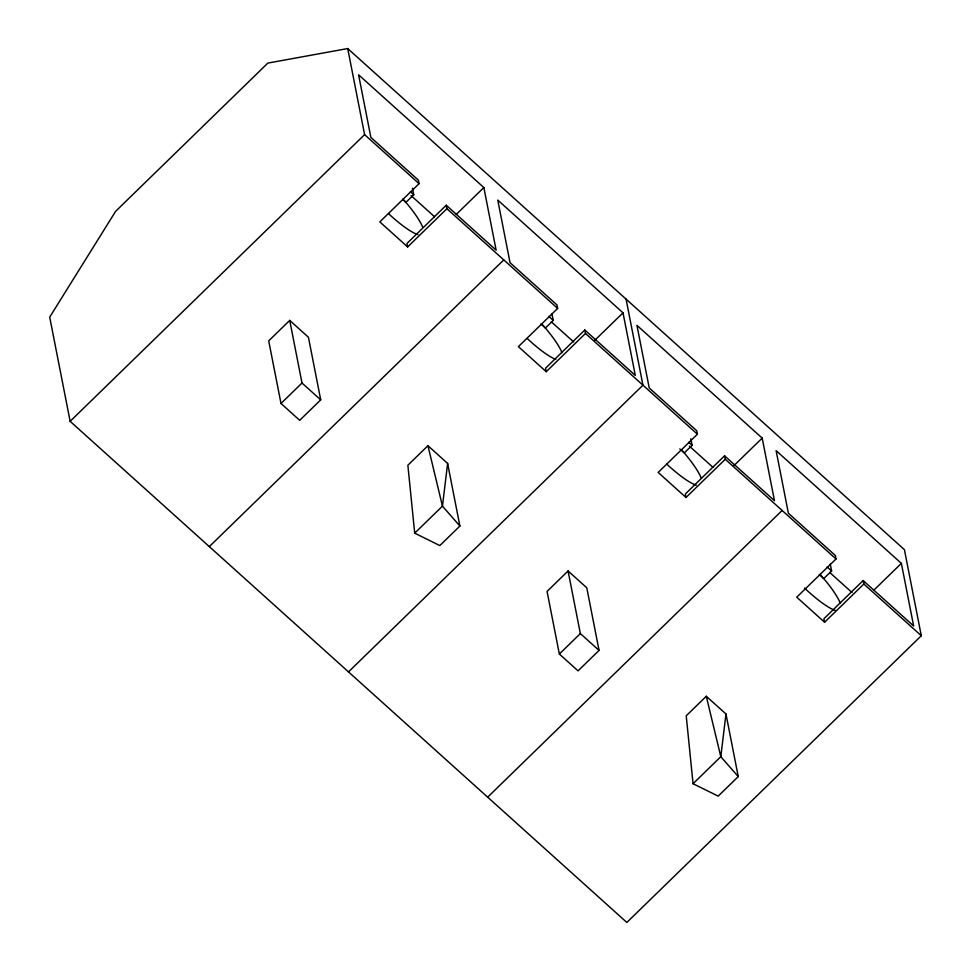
<?xml version="1.0" encoding="UTF-8"?>
<svg xmlns="http://www.w3.org/2000/svg" width="971" height="971" viewBox="0 0 971 971"><rect width="100%" height="100%" fill="white"/><g stroke="black" fill="none" stroke-linecap="round" stroke-linejoin="round"><path stroke-width="1.46" d="M447.619 463.422L442.46 506.134L414.702 533.164L439.839 545.568L459.902 526.039L447.619 463.422L427.932 445.701L407.869 465.23L414.702 533.164M725.968 713.976L720.81 756.7L693.051 783.731L718.188 796.123L738.251 776.594L725.968 713.976L706.281 696.268L686.218 715.797L693.051 783.731M70.143 421.329L364.598 134.617L347.715 48.55L267.85 63.091L115.622 211.326L49.703 317.141L70.143 421.329L626.841 922.45L921.297 635.738L904.414 549.671L347.715 48.55M446.223 205.233L496.132 250.154L483.849 187.549L358.59 74.791L370.873 137.409L418.392 180.181L419.071 183.665L379.819 221.886L407.65 246.937L446.903 208.716L446.223 205.233L406.97 243.466L407.65 246.937M412.481 188.228L413.755 194.722L405.902 202.369L402.577 199.383M289.722 320.406L268.712 340.857L280.995 403.475L299.699 420.309L320.709 399.846L308.426 337.24L289.722 320.406L302.005 383.023L320.709 399.846M456.261 214.409L483.849 187.549M280.995 403.475L302.005 383.023M209.323 546.612L503.767 259.9M584.809 329.982L635.301 375.437L623.018 312.82L497.759 200.075L510.042 262.68L556.978 304.93L557.657 308.402L518.393 346.635L546.236 371.687L585.489 333.466L584.809 329.982L545.544 368.215L546.236 371.687M551.916 313.584L553.252 320.394L545.399 328.04L540.968 324.047M594.373 340.724L623.018 312.82M348.492 671.896L642.948 385.184L626.064 299.104M724.572 455.8L774.482 500.72L762.199 438.103L636.94 325.346L649.223 387.963L696.741 430.736L697.421 434.219L658.168 472.44L685.999 497.504L725.264 459.271L724.572 455.8L685.32 494.021L685.999 497.504M690.83 438.795L692.105 445.288L684.252 452.935L679.821 448.942M568.071 570.96L547.061 591.424L559.345 654.041L578.048 670.864L599.058 650.412L586.775 587.795L568.071 570.96L580.355 633.578L599.058 650.412M733.542 465.995L762.199 438.103M559.345 654.041L580.355 633.578M487.673 797.167L782.116 510.455M863.158 580.537L913.65 625.992L901.367 563.374L776.108 450.629L788.391 513.246L835.327 555.485L836.007 558.968L796.742 597.189L824.585 622.253L863.838 584.02L863.158 580.537L823.894 618.77L824.585 622.253M830.266 564.151L831.601 570.948L823.748 578.595L819.318 574.601M873.779 590.247L901.367 563.374M364.598 134.617L419.071 183.665M446.903 208.716L557.657 308.402M585.489 333.466L697.421 434.219M725.264 459.271L836.007 558.968M863.838 584.02L921.297 635.738M410.381 191.7L413.755 194.722M548.821 316.4L553.252 320.394M688.73 442.254L692.105 445.288M827.171 566.955L831.601 570.948M411.036 195.572L434.523 216.715M551.322 321.85L573.691 341.986M689.386 446.126L712.872 467.269M829.671 572.417L852.04 592.553M738.251 776.594L720.81 756.7L706.281 696.268M459.902 526.039L442.46 506.134L427.932 445.701M555.8 359.44A50.978 10.572 45.8 0 1 527.204 338.466M541.66 323.719A50.978 10.572 45.8 0 1 561.991 352.74M417.943 234.63A50.978 10.572 45.8 0 1 388.412 213.547M403.099 199.14A50.978 10.572 45.8 0 1 422.725 227.226M835.254 610.395A50.978 10.572 45.8 0 1 804.51 588.038M820.01 574.274A50.978 10.572 45.8 0 1 840.34 603.294M696.292 485.184A50.978 10.572 45.8 0 1 666.761 464.102M681.448 449.694A50.978 10.572 45.8 0 1 701.074 477.781"/></g></svg>
